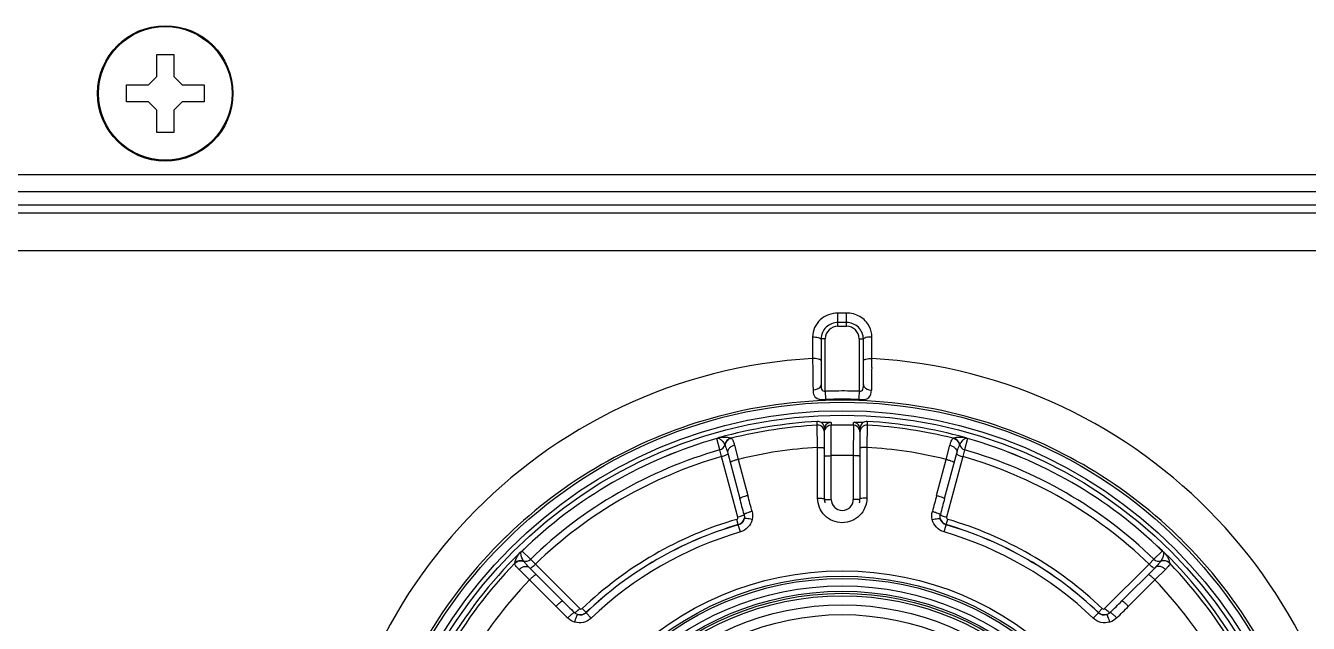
# Model space of a CAD drawing. Header units: millimetres. Extents: x -1319 to 3519, y -1539 to 2345.
# Drawn here: x 440.4 to 516.2, y -107.4 to -72.1 of the extents above; entities that cross this region are included whole.
import ezdxf

# ---------------------------------------------------------------- set-up
doc = ezdxf.new("R2010")
doc.units = ezdxf.units.MM
doc.header["$LTSCALE"] = 65.395
doc.layers.get('0').update_dxf_attribs({"linetype": 'CONTINUOUS'})

msp = doc.modelspace()

# ---------------------------------------------------------------- linework, layer by layer
at = {"linetype": 'Continuous'}
for p, q in [((448.16, -73.831), (449.16, -73.831)), ((448.16, -75.131), (448.16, -73.831)), ((449.16, -73.831), (449.16, -75.131)), ((446.36, -75.631), (447.66, -75.631)), ((446.36, -76.631), (446.36, -75.631)), ((447.66, -75.631), (448.16, -75.131)), ((449.16, -75.131), (449.66, -75.631)), ((449.66, -75.631), (450.96, -75.631)), ((450.96, -75.631), (450.96, -76.631)), ((447.66, -76.631), (446.36, -76.631)), ((448.16, -77.131), (447.66, -76.631)), ((448.16, -78.431), (448.16, -77.131)), ((449.66, -76.631), (449.16, -77.131)), ((449.16, -77.131), (449.16, -78.431)), ((450.96, -76.631), (449.66, -76.631)), ((449.16, -78.431), (448.16, -78.431)), ((233.06, -80.931), (1004.26, -80.931)), ((233.06, -81.931), (1004.26, -81.931)), ((1046.196, -83.202), (191.125, -83.202)), ((1004.26, -82.731), (233.06, -82.731)), ((922.66, -85.426), (314.66, -85.426)), ((488.91, -89.106), (488.41, -89.106)), ((488.41, -89.881), (488.41, -89.106)), ((488.91, -89.881), (488.91, -89.106)), ((488.91, -89.666), (488.41, -89.666)), ((488.41, -89.881), (488.91, -89.881)), ((486.91, -90.502), (486.91, -91.789)), ((487.66, -90.631), (487.41, -90.631)), ((487.41, -90.662), (487.41, -93.316)), ((487.66, -93.727), (487.66, -90.631)), ((489.66, -90.631), (489.91, -90.631)), ((489.66, -90.631), (489.66, -93.727)), ((489.91, -93.316), (489.91, -90.662)), ((490.41, -91.372), (490.41, -90.502)), ((490.41, -91.789), (490.41, -91.372)), ((486.91, -91.789), (486.921, -92.499)), ((490.402, -92.317), (490.408, -91.923)), ((490.408, -91.923), (490.41, -91.789)), ((486.932, -93.324), (486.936, -93.65)), ((487.66, -93.727), (487.678, -94.211)), ((489.66, -93.727), (489.646, -94.112)), ((489.646, -94.112), (489.642, -94.211)), ((487.188, -95.566), (487.188, -95.508)), ((487.188, -95.731), (487.188, -95.566)), ((487.208, -97.04), (487.188, -95.731)), ((487.61, -100.081), (487.61, -95.908)), ((488, -95.564), (488, -95.727)), ((488.01, -97.528), (488, -95.727)), ((489.32, -95.727), (489.31, -97.528)), ((489.32, -95.727), (489.32, -95.564)), ((489.71, -95.908), (489.71, -100.081)), ((490.132, -95.731), (490.113, -97.04)), ((490.132, -95.508), (490.132, -95.508)), ((490.132, -95.508), (490.132, -95.653)), ((490.132, -95.653), (490.132, -95.731)), ((481.254, -96.514), (481.254, -96.514)), ((481.435, -97.187), (481.254, -96.514)), ((481.322, -96.488), (481.322, -96.488)), ((482.293, -96.909), (482.511, -97.747)), ((494.809, -97.747), (495.028, -96.909)), ((496.066, -96.514), (495.886, -97.187)), ((495.999, -96.488), (495.91, -96.454)), ((495.998, -96.488), (495.999, -96.488)), ((496.066, -96.514), (496.066, -96.514)), ((481.535, -97.583), (481.435, -97.187)), ((482.496, -101.166), (481.535, -97.583)), ((481.894, -97.378), (482.613, -100.064)), ((482.511, -97.747), (483.083, -99.881)), ((487.207, -100.037), (487.208, -97.04)), ((488.01, -100.111), (488.01, -97.528)), ((489.31, -97.528), (489.31, -100.111)), ((490.113, -97.04), (490.113, -100.037)), ((494.237, -99.881), (494.809, -97.747)), ((494.707, -100.064), (495.426, -97.378)), ((495.785, -97.583), (494.824, -101.166)), ((495.886, -97.187), (495.785, -97.583)), ((482.52, -101.603), (482.428, -101.29)), ((494.801, -101.603), (494.892, -101.29)), ((482.521, -101.608), (482.52, -101.603)), ((482.645, -102.034), (482.521, -101.608)), ((494.675, -102.034), (494.799, -101.608)), ((494.801, -101.603), (494.799, -101.608)), ((469.689, -103.204), (469.615, -103.264)), ((469.689, -103.204), (469.689, -103.204)), ((469.746, -103.159), (469.745, -103.158)), ((469.746, -103.159), (470.238, -103.651)), ((470.238, -103.651), (470.53, -103.937)), ((506.79, -103.937), (507.082, -103.651)), ((507.082, -103.651), (507.574, -103.159)), ((507.574, -103.159), (507.575, -103.158)), ((507.609, -103.188), (507.575, -103.158)), ((507.631, -103.204), (507.609, -103.188)), ((507.631, -103.204), (507.631, -103.204)), ((470.184, -104.864), (469.569, -104.256)), ((472.14, -106.111), (470.174, -104.145)), ((470.53, -103.937), (473.153, -106.56)), ((504.167, -106.56), (506.79, -103.937)), ((507.146, -104.145), (505.18, -106.111)), ((507.752, -104.256), (507.136, -104.864)), ((471.747, -106.426), (470.184, -104.864)), ((507.136, -104.864), (505.573, -106.426)), ((473.52, -106.799), (473.294, -106.563)), ((473.52, -106.799), (473.523, -106.802)), ((473.83, -107.123), (473.523, -106.802)), ((503.49, -107.123), (503.797, -106.802)), ((503.797, -106.802), (503.801, -106.799)), ((503.801, -106.799), (504.026, -106.563))]:
    msp.add_line(p, q, dxfattribs=at)
for points in [[(481.322, -96.488), (481.297, -96.499), (481.254, -96.514)], [(481.41, -96.454), (481.397, -96.458), (481.322, -96.488)], [(496.066, -96.514), (496.024, -96.499), (495.999, -96.488)], [(469.745, -103.158), (469.711, -103.188), (469.689, -103.204)], [(507.705, -103.264), (507.695, -103.254), (507.631, -103.204)]]:
    msp.add_lwpolyline(points, dxfattribs=at)
for centre, radius in [((448.66, -76.131), 4), ((448.66, -76.131), 3.945), ((488.66, -122.631), 28.259), ((488.66, -122.631), 27.759), ((488.66, -122.631), 27.493), ((488.66, -122.631), 27.493), ((488.66, -122.631), 18.3), ((488.66, -122.631), 17.98), ((488.66, -122.631), 17.85), ((488.66, -122.631), 17.411), ((488.66, -122.631), 17.096), ((488.66, -122.631), 16.974), ((488.66, -122.631), 16.824), ((488.66, -122.631), 16.292), ((488.66, -122.631), 15.714)]:
    msp.add_circle(centre, radius, dxfattribs=at)
for centre, radius, start, end in [((488.41, -90.631), 0.75, 90, 180), ((488.91, -90.631), 0.75, 0, 90), ((488.66, -122.256), 30.517, 93.28787, 179.73209), ((931.982, -98.996), 441.631, 179.13344, 179.30648), ((488.66, -122.256), 30.517, 0.26786, 86.7124), ((488.66, -120.733), 27.025, 90.79568, 92.12019), ((488.659, -120.738), 27.03, 87.877, 90.79314), ((488.66, -122.769), 28.514, 74.12196, 105.87857), ((488.659, -120.149), 25.957, 87.82966, 92.16631), ((488.661, -122.774), 28.519, 105.87756, 133.98437), ((488.659, -122.774), 28.519, 46.01617, 74.12298), ((488.66, -122.631), 27.162, 93.10585, 105.48058), ((488.66, -122.631), 26.94, 93.13191, 104.08937), ((487.21, -95.911), 0.403, 74.55904, 93.03278), ((487.21, -96.131), 0.4, 0.00571, 93.1362), ((487.209, -95.91), 0.402, 56.39464, 74.44752), ((487.207, -95.908), 0.403, 0.07214, 18.55233), ((488.008, -95.964), 0.398, 172.0413, 179.97346), ((488.013, -95.965), 0.403, 157.93282, 172.06072), ((488.01, -95.964), 0.4, 91.39954, 157.83989), ((488.01, -96.127), 0.4, 91.40829, 157.84187), ((488.66, -122.595), 26.876, 88.59323, 91.40677), ((489.31, -95.964), 0.4, 22.16011, 88.60043), ((489.31, -96.127), 0.4, 22.16208, 88.59204), ((489.307, -95.965), 0.403, 7.93928, 22.06718), ((489.312, -95.964), 0.398, 0.02654, 7.9587), ((490.11, -96.131), 0.4, 86.86363, 179.99031), ((490.113, -95.908), 0.403, 161.44775, 179.92786), ((490.111, -95.91), 0.402, 105.55256, 123.60531), ((490.11, -95.911), 0.403, 86.96722, 105.44104), ((488.66, -122.631), 27.162, 74.51942, 86.89415), ((488.66, -122.631), 26.94, 75.91063, 86.86809), ((488.66, -122.631), 27.147, 105.83205, 134.16795), ((488.66, -122.631), 27.146, 105.83205, 134.16795), ((481.145, -96.131), 0.399, 285.84607, 296.29478), ((481.542, -96.923), 0.487, 108.55672, 116.84319), ((481.293, -96.692), 0.206, 80.45197, 81.95049), ((481.542, -96.922), 0.486, 105.67163, 108.55375), ((481.325, -96.802), 0.4, 285.82059, 348.07365), ((482.206, -96.987), 0.5, 104.15013, 168.19029), ((495.114, -96.987), 0.5, 11.81989, 75.85183), ((495.995, -96.802), 0.4, 191.92193, 254.17887), ((495.778, -96.923), 0.487, 63.15663, 74.32656), ((496.028, -96.698), 0.211, 99.08219, 101.21802), ((496.027, -96.691), 0.205, 98.04769, 99.07666), ((496.175, -96.131), 0.399, 243.70444, 254.15472), ((488.66, -122.631), 27.147, 45.83205, 74.16795), ((488.66, -122.631), 27.146, 45.83205, 74.16795), ((488.66, -122.631), 26.45, 105.85363, 134.14637), ((488.66, -122.631), 26.042, 105.87764, 134.12236), ((488.66, -122.631), 25.632, 93.24851, 103.87987), ((488.66, -122.396), 24.877, 88.50271, 91.49729), ((488.66, -122.631), 25.632, 76.12013, 86.75149), ((488.66, -122.631), 26.042, 45.87764, 74.12236), ((488.66, -122.631), 26.45, 45.85363, 74.14637), ((320.763, -143.383), 168.049, 14.67055, 15.00269), ((656.552, -143.382), 168.043, 164.99731, 165.32945), ((122.089, -196.667), 373.242, 14.85168, 15.00012), ((488.66, -100.081), 1.05, 180, 193.29662), ((488.66, -100.111), 0.65, 180.00103, 359.99897), ((488.66, -100.081), 1.05, 346.72147, 360), ((855.239, -196.67), 373.251, 164.99988, 165.14832), ((488.66, -122.631), 22.233, 106.27873, 133.72127), ((482.379, -101.123), 0.5, 286.287, 346.54338), ((494.941, -101.123), 0.5, 193.45664, 253.713), ((488.66, -122.631), 22.233, 46.27873, 73.72127), ((488.698, -122.812), 28.571, 133.98571, 134.32192), ((488.66, -122.631), 21.906, 106.27873, 133.72127), ((488.66, -122.631), 21.901, 106.27901, 133.72099), ((488.66, -122.631), 21.457, 106.27901, 133.72099), ((488.66, -122.631), 21.457, 46.27901, 73.72099), ((488.66, -122.631), 21.901, 46.27901, 73.72099), ((488.66, -122.631), 21.906, 46.27873, 73.72127), ((488.622, -122.812), 28.571, 45.67864, 46.01486), ((488.664, -122.776), 28.522, 134.32335, 164.9691), ((488.656, -122.776), 28.522, 15.03154, 45.67717), ((488.66, -122.631), 27.162, 134.51942, 165.48058), ((469.679, -104.22), 0.5, 71.81989, 135.85183), ((469.955, -103.612), 0.487, 123.15663, 134.32655), ((469.879, -103.281), 0.205, 158.04771, 159.07477), ((469.468, -102.873), 0.399, 303.70444, 314.15472), ((469.959, -103.365), 0.4, 251.92193, 314.17887), ((507.361, -103.365), 0.4, 225.82059, 288.07365), ((507.641, -104.22), 0.5, 44.15013, 108.19029), ((507.852, -102.874), 0.398, 225.83434, 231.05948), ((507.852, -102.873), 0.398, 231.06181, 236.30173), ((507.365, -103.612), 0.487, 48.55672, 56.84319), ((507.365, -103.612), 0.486, 45.67163, 48.55375), ((488.66, -122.631), 27.162, 14.51942, 45.48058), ((506.399, -104.381), 1.718, 37.25881, 40.56233), ((488.66, -122.631), 26.94, 135.91063, 164.08937), ((488.66, -122.631), 26.94, 15.91063, 44.08937), ((488.66, -122.631), 25.632, 136.12013, 163.87987), ((488.66, -122.631), 25.632, 16.12013, 43.87987), ((590.577, 12.393), 168.043, 224.99731, 225.32945), ((736.06, 157.807), 373.238, 224.99989, 225.14832), ((473.174, -106.438), 0.5, 253.45654, 313.713), ((504.146, -106.438), 0.5, 226.287, 286.54328), ((241.257, 157.811), 373.242, 314.85168, 315.00012), ((386.739, 12.397), 168.049, 314.67055, 315.00269)]:
    msp.add_arc(centre, radius, start, end, dxfattribs=at)
for points, knots in [([(488.41, -89.106), (488.035, -89.106), (487.266, -89.375), (486.902, -90.138), (486.91, -90.502)], [0, 0, 0, 0, 0.507041, 1, 1, 1, 1]), ([(490.259, -89.891), (490.135, -89.654), (489.733, -89.245), (489.182, -89.106), (488.91, -89.106)], [0, 0, 0, 0, 0.495615, 1, 1, 1, 1]), ([(488.41, -89.666), (488.158, -89.666), (487.637, -89.862), (487.406, -90.381), (487.41, -90.631)], [0, 0, 0, 0, 0.502272, 1, 1, 1, 1]), ([(489.91, -90.631), (489.91, -90.381), (489.685, -89.862), (489.162, -89.666), (488.91, -89.666)], [0, 0, 0, 0, 0.497741, 1, 1, 1, 1]), ([(487.41, -90.662), (487.41, -90.605), (487.17, -90.545), (487.029, -90.533), (486.91, -90.533)], [0, 0, 0, 0, 0.326823, 1, 1, 1, 1]), ([(489.91, -90.662), (489.91, -90.599), (490.128, -90.492), (490.291, -90.502), (490.41, -90.501)], [0, 0, 0, 0, 0.349395, 1, 1, 1, 1]), ([(487.41, -91.918), (487.41, -91.861), (487.17, -91.801), (487.029, -91.789), (486.91, -91.789)], [0, 0, 0, 0, 0.326818, 1, 1, 1, 1]), ([(489.91, -91.918), (489.91, -91.861), (490.15, -91.801), (490.292, -91.789), (490.41, -91.789)], [0, 0, 0, 0, 0.326823, 1, 1, 1, 1]), ([(486.921, -92.499), (486.924, -92.71), (486.928, -92.984), (486.931, -93.259), (486.932, -93.324)], [0, 0, 0, 0, 0.764734, 1, 1, 1, 1]), ([(487.41, -93.316), (487.41, -93.359), (487.344, -93.565), (487.098, -93.645), (486.936, -93.65)], [0, 0, 0, 0, 0.209846, 1, 1, 1, 1]), ([(486.936, -93.65), (486.938, -93.763), (486.949, -93.995), (487.145, -94.143), (487.244, -94.172)], [0, 0, 0, 0, 0.521269, 1, 1, 1, 1]), ([(487.41, -93.316), (487.41, -93.41), (487.404, -93.55), (487.506, -93.727), (487.611, -93.732), (487.66, -93.727)], [0, 0, 0, 0, 0.506812, 0.736749, 1, 1, 1, 1]), ([(489.642, -94.211), (489.844, -94.219), (490.289, -94.227), (490.382, -93.805), (490.384, -93.651)], [0, 0, 0, 0, 0.565712, 1, 1, 1, 1]), ([(489.66, -93.727), (489.709, -93.732), (489.814, -93.728), (489.916, -93.551), (489.91, -93.411), (489.91, -93.316)], [0, 0, 0, 0, 0.261193, 0.492261, 1, 1, 1, 1]), ([(489.91, -93.316), (489.91, -93.359), (489.976, -93.565), (490.222, -93.645), (490.384, -93.651)], [0, 0, 0, 0, 0.209845, 1, 1, 1, 1]), ([(487.244, -94.172), (487.274, -94.181), (487.417, -94.213), (487.564, -94.215), (487.678, -94.211)], [0, 0, 0, 0, 0.215767, 1, 1, 1, 1]), ([(488, -95.564), (488, -95.563), (487.993, -95.564), (487.986, -95.562), (487.968, -95.563), (487.937, -95.562), (487.886, -95.562), (487.815, -95.563), (487.731, -95.565), (487.602, -95.569), (487.501, -95.572), (487.431, -95.575)], [0, 0, 0, 0, 0.006283, 0.024196, 0.052757, 0.090827, 0.191402, 0.318973, 0.468117, 0.634195, 1, 1, 1, 1]), ([(489.889, -95.575), (489.819, -95.572), (489.718, -95.569), (489.589, -95.565), (489.505, -95.563), (489.434, -95.562), (489.383, -95.562), (489.352, -95.563), (489.335, -95.562), (489.327, -95.564), (489.32, -95.563), (489.32, -95.564)], [0, 0, 0, 0, 0.365804, 0.531881, 0.681025, 0.808596, 0.909171, 0.947242, 0.975803, 0.993717, 1, 1, 1, 1]), ([(481.327, -96.489), (481.334, -96.49), (481.356, -96.495), (481.378, -96.503), (481.392, -96.51)], [0, 0, 0, 0, 0.294108, 1, 1, 1, 1]), ([(481.41, -96.454), (481.565, -96.425), (481.798, -96.41), (482.022, -96.47), (482.084, -96.503)], [0, 0, 0, 0, 0.693021, 1, 1, 1, 1]), ([(481.475, -96.564), (481.503, -96.586), (481.599, -96.682), (481.672, -96.798), (481.717, -96.885)], [0, 0, 0, 0, 0.268677, 1, 1, 1, 1]), ([(481.717, -96.885), (481.717, -96.886), (481.723, -96.898), (481.729, -96.91), (481.734, -96.921)], [0, 0, 0, 0, 0.119525, 1, 1, 1, 1]), ([(482.102, -96.501), (482.008, -96.525), (481.83, -96.634), (481.747, -96.824), (481.734, -96.921)], [0, 0, 0, 0, 0.498106, 1, 1, 1, 1]), ([(481.734, -96.921), (481.762, -96.975), (481.82, -97.126), (481.868, -97.281), (481.894, -97.378)], [0, 0, 0, 0, 0.375633, 1, 1, 1, 1]), ([(482.293, -96.909), (482.23, -96.926), (482.112, -96.974), (481.971, -97.087), (481.886, -97.228), (481.882, -97.333), (481.894, -97.378)], [0, 0, 0, 0, 0.28904, 0.557234, 0.792097, 1, 1, 1, 1]), ([(482.084, -96.503), (482.085, -96.503), (482.091, -96.503), (482.097, -96.502), (482.102, -96.501)], [0, 0, 0, 0, 0.116284, 1, 1, 1, 1]), ([(482.102, -96.501), (482.117, -96.5), (482.156, -96.538), (482.197, -96.615), (482.248, -96.747), (482.277, -96.85), (482.293, -96.909)], [0, 0, 0, 0, 0.099683, 0.297656, 0.599981, 1, 1, 1, 1]), ([(495.028, -96.909), (495.043, -96.85), (495.072, -96.747), (495.123, -96.615), (495.164, -96.538), (495.203, -96.5), (495.218, -96.501)], [0, 0, 0, 0, 0.400011, 0.702339, 0.900289, 1, 1, 1, 1]), ([(495.028, -96.909), (495.09, -96.926), (495.208, -96.974), (495.35, -97.087), (495.435, -97.228), (495.439, -97.333), (495.426, -97.378)], [0, 0, 0, 0, 0.28904, 0.557235, 0.792098, 1, 1, 1, 1]), ([(495.218, -96.501), (495.22, -96.502), (495.226, -96.502), (495.233, -96.504), (495.236, -96.503)], [0, 0, 0, 0, 0.372708, 1, 1, 1, 1]), ([(495.218, -96.501), (495.312, -96.525), (495.49, -96.634), (495.573, -96.824), (495.586, -96.921)], [0, 0, 0, 0, 0.498105, 1, 1, 1, 1]), ([(495.236, -96.503), (495.298, -96.47), (495.522, -96.41), (495.755, -96.425), (495.91, -96.454)], [0, 0, 0, 0, 0.30698, 1, 1, 1, 1]), ([(495.426, -97.378), (495.453, -97.281), (495.501, -97.126), (495.558, -96.975), (495.586, -96.921)], [0, 0, 0, 0, 0.62438, 1, 1, 1, 1]), ([(495.586, -96.921), (495.588, -96.916), (495.594, -96.904), (495.6, -96.893), (495.603, -96.885)], [0, 0, 0, 0, 0.375999, 1, 1, 1, 1]), ([(495.603, -96.885), (495.642, -96.81), (495.711, -96.698), (495.838, -96.561), (495.93, -96.502), (495.987, -96.49)], [0, 0, 0, 0, 0.448045, 0.691092, 1, 1, 1, 1]), ([(481.88, -97.444), (481.863, -97.457), (481.82, -97.482), (481.706, -97.532), (481.607, -97.563), (481.535, -97.583)], [0, 0, 0, 0, 0.16872, 0.404333, 1, 1, 1, 1]), ([(481.902, -97.409), (481.903, -97.411), (481.902, -97.426), (481.889, -97.436), (481.88, -97.444)], [0, 0, 0, 0, 0.173058, 1, 1, 1, 1]), ([(482.511, -97.747), (482.449, -97.763), (482.336, -97.796), (482.204, -97.841), (482.12, -97.875), (482.077, -97.897), (482.052, -97.911), (482.04, -97.925), (482.042, -97.93)], [0, 0, 0, 0, 0.376116, 0.695926, 0.819239, 0.912115, 0.971628, 1, 1, 1, 1]), ([(487.208, -97.04), (487.259, -97.04), (487.354, -97.041), (487.466, -97.049), (487.538, -97.058), (487.576, -97.065), (487.598, -97.072), (487.61, -97.08), (487.61, -97.084)], [0, 0, 0, 0, 0.375837, 0.695728, 0.819131, 0.91209, 0.97165, 1, 1, 1, 1]), ([(487.61, -97.568), (487.61, -97.565), (487.623, -97.557), (487.644, -97.552), (487.682, -97.545), (487.753, -97.537), (487.865, -97.53), (487.959, -97.528), (488.01, -97.528)], [0, 0, 0, 0, 0.026939, 0.08594, 0.178688, 0.30211, 0.622653, 1, 1, 1, 1]), ([(489.71, -97.568), (489.71, -97.565), (489.697, -97.557), (489.676, -97.552), (489.638, -97.545), (489.567, -97.537), (489.455, -97.53), (489.361, -97.528), (489.31, -97.528)], [0, 0, 0, 0, 0.026939, 0.08594, 0.178688, 0.302111, 0.622653, 1, 1, 1, 1]), ([(490.113, -97.04), (490.061, -97.04), (489.966, -97.041), (489.855, -97.049), (489.782, -97.058), (489.745, -97.065), (489.722, -97.072), (489.71, -97.08), (489.71, -97.084)], [0, 0, 0, 0, 0.375852, 0.695748, 0.81915, 0.912104, 0.971656, 1, 1, 1, 1]), ([(494.809, -97.747), (494.871, -97.763), (494.984, -97.796), (495.116, -97.841), (495.2, -97.875), (495.243, -97.897), (495.268, -97.911), (495.28, -97.925), (495.279, -97.93)], [0, 0, 0, 0, 0.376105, 0.695911, 0.819225, 0.912105, 0.971623, 1, 1, 1, 1]), ([(495.418, -97.409), (495.418, -97.411), (495.419, -97.426), (495.431, -97.436), (495.44, -97.444)], [0, 0, 0, 0, 0.173059, 1, 1, 1, 1]), ([(495.44, -97.444), (495.457, -97.457), (495.501, -97.482), (495.614, -97.532), (495.713, -97.563), (495.785, -97.583)], [0, 0, 0, 0, 0.168719, 0.404331, 1, 1, 1, 1]), ([(483.083, -99.881), (483.022, -99.898), (482.908, -99.931), (482.776, -99.976), (482.692, -100.01), (482.649, -100.031), (482.624, -100.046), (482.612, -100.06), (482.613, -100.064)], [0, 0, 0, 0, 0.376103, 0.695917, 0.819234, 0.912114, 0.971629, 1, 1, 1, 1]), ([(487.207, -100.037), (487.259, -100.037), (487.354, -100.038), (487.466, -100.046), (487.538, -100.055), (487.576, -100.063), (487.598, -100.069), (487.61, -100.077), (487.61, -100.081)], [0, 0, 0, 0, 0.3758, 0.695715, 0.819135, 0.912105, 0.971664, 1, 1, 1, 1]), ([(488.66, -101.487), (488.471, -101.487), (488.088, -101.411), (487.605, -101.088), (487.283, -100.606), (487.207, -100.225), (487.207, -100.037)], [0, 0, 0, 0, 0.250713, 0.500971, 0.750646, 1, 1, 1, 1]), ([(490.113, -100.037), (490.113, -100.225), (490.038, -100.606), (489.715, -101.088), (489.232, -101.411), (488.849, -101.487), (488.66, -101.487)], [0, 0, 0, 0, 0.249353, 0.499026, 0.749284, 1, 1, 1, 1]), ([(490.113, -100.037), (490.062, -100.037), (489.967, -100.038), (489.855, -100.046), (489.782, -100.055), (489.745, -100.063), (489.722, -100.069), (489.71, -100.077), (489.71, -100.081)], [0, 0, 0, 0, 0.37579, 0.695707, 0.81913, 0.912103, 0.971665, 1, 1, 1, 1]), ([(494.237, -99.881), (494.299, -99.898), (494.412, -99.931), (494.544, -99.976), (494.628, -100.01), (494.671, -100.031), (494.696, -100.046), (494.708, -100.06), (494.707, -100.064)], [0, 0, 0, 0, 0.376103, 0.695917, 0.819234, 0.912114, 0.971629, 1, 1, 1, 1]), ([(487.612, -100.147), (487.613, -100.146), (487.622, -100.14), (487.632, -100.138), (487.641, -100.136)], [0, 0, 0, 0, 0.159673, 1, 1, 1, 1]), ([(487.641, -100.136), (487.646, -100.134), (487.675, -100.128), (487.704, -100.125), (487.727, -100.123)], [0, 0, 0, 0, 0.195752, 1, 1, 1, 1]), ([(487.727, -100.123), (487.747, -100.121), (487.842, -100.113), (487.936, -100.111), (488.01, -100.111)], [0, 0, 0, 0, 0.214691, 1, 1, 1, 1]), ([(489.593, -100.123), (489.573, -100.121), (489.479, -100.113), (489.384, -100.111), (489.31, -100.111)], [0, 0, 0, 0, 0.214693, 1, 1, 1, 1]), ([(489.68, -100.136), (489.674, -100.134), (489.645, -100.128), (489.616, -100.125), (489.593, -100.123)], [0, 0, 0, 0, 0.195753, 1, 1, 1, 1]), ([(489.708, -100.147), (489.707, -100.146), (489.698, -100.14), (489.688, -100.138), (489.68, -100.136)], [0, 0, 0, 0, 0.159617, 1, 1, 1, 1]), ([(482.428, -101.29), (482.452, -101.282), (482.497, -101.247), (482.503, -101.191), (482.496, -101.166)], [0, 0, 0, 0, 0.502184, 1, 1, 1, 1]), ([(482.863, -100.999), (482.862, -101.005), (482.852, -101.019), (482.816, -101.047), (482.742, -101.084), (482.63, -101.128), (482.543, -101.154), (482.496, -101.166)], [0, 0, 0, 0, 0.044984, 0.115733, 0.337115, 0.644949, 1, 1, 1, 1]), ([(482.866, -101.239), (482.846, -101.323), (482.762, -101.486), (482.605, -101.583), (482.521, -101.608)], [0, 0, 0, 0, 0.495921, 1, 1, 1, 1]), ([(483.338, -101.302), (483.298, -101.471), (483.126, -101.794), (482.812, -101.985), (482.645, -102.034)], [0, 0, 0, 0, 0.49938, 1, 1, 1, 1]), ([(483.333, -100.823), (483.274, -100.838), (483.165, -100.869), (483.037, -100.911), (482.953, -100.944), (482.908, -100.964), (482.88, -100.981), (482.865, -100.993), (482.863, -100.999)], [0, 0, 0, 0, 0.361257, 0.673602, 0.797796, 0.895144, 0.962629, 1, 1, 1, 1]), ([(483.338, -101.302), (483.28, -101.288), (483.171, -101.265), (483.043, -101.243), (482.958, -101.233), (482.913, -101.231), (482.885, -101.232), (482.868, -101.235), (482.866, -101.239)], [0, 0, 0, 0, 0.374731, 0.691497, 0.814316, 0.907968, 0.969619, 1, 1, 1, 1]), ([(493.982, -101.302), (494.04, -101.288), (494.149, -101.265), (494.278, -101.243), (494.362, -101.233), (494.407, -101.23), (494.435, -101.232), (494.452, -101.235), (494.455, -101.239)], [0, 0, 0, 0, 0.374737, 0.691502, 0.814319, 0.907969, 0.969618, 1, 1, 1, 1]), ([(494.675, -102.034), (494.508, -101.985), (494.194, -101.794), (494.022, -101.471), (493.982, -101.302)], [0, 0, 0, 0, 0.50062, 1, 1, 1, 1]), ([(493.987, -100.823), (494.046, -100.838), (494.156, -100.869), (494.283, -100.911), (494.367, -100.944), (494.412, -100.964), (494.441, -100.981), (494.455, -100.993), (494.458, -100.999)], [0, 0, 0, 0, 0.361263, 0.67361, 0.797803, 0.89515, 0.962633, 1, 1, 1, 1]), ([(494.799, -101.608), (494.715, -101.583), (494.558, -101.486), (494.474, -101.323), (494.455, -101.239)], [0, 0, 0, 0, 0.504081, 1, 1, 1, 1]), ([(494.458, -100.999), (494.459, -101.005), (494.468, -101.019), (494.504, -101.047), (494.578, -101.084), (494.691, -101.128), (494.777, -101.154), (494.824, -101.166)], [0, 0, 0, 0, 0.044982, 0.115729, 0.337107, 0.644942, 1, 1, 1, 1]), ([(494.824, -101.166), (494.818, -101.191), (494.823, -101.247), (494.868, -101.282), (494.892, -101.29)], [0, 0, 0, 0, 0.497816, 1, 1, 1, 1]), ([(469.31, -103.887), (469.378, -103.817), (469.561, -103.717), (469.767, -103.74), (469.857, -103.778)], [0, 0, 0, 0, 0.498105, 1, 1, 1, 1]), ([(469.32, -103.872), (469.324, -103.802), (469.383, -103.578), (469.513, -103.384), (469.615, -103.264)], [0, 0, 0, 0, 0.30698, 1, 1, 1, 1]), ([(469.691, -103.437), (469.687, -103.421), (469.67, -103.347), (469.666, -103.264), (469.688, -103.208)], [0, 0, 0, 0, 0.211204, 1, 1, 1, 1]), ([(469.835, -103.745), (469.82, -103.722), (469.762, -103.625), (469.714, -103.52), (469.691, -103.437)], [0, 0, 0, 0, 0.24169, 1, 1, 1, 1]), ([(469.857, -103.778), (469.855, -103.774), (469.847, -103.763), (469.84, -103.751), (469.835, -103.745)], [0, 0, 0, 0, 0.375999, 1, 1, 1, 1]), ([(470.174, -104.145), (470.103, -104.073), (469.993, -103.954), (469.891, -103.829), (469.857, -103.778)], [0, 0, 0, 0, 0.62438, 1, 1, 1, 1]), ([(507.463, -103.778), (507.43, -103.829), (507.327, -103.954), (507.218, -104.073), (507.146, -104.145)], [0, 0, 0, 0, 0.375633, 1, 1, 1, 1]), ([(508.01, -103.887), (507.942, -103.817), (507.759, -103.717), (507.553, -103.74), (507.463, -103.778)], [0, 0, 0, 0, 0.498106, 1, 1, 1, 1]), ([(507.485, -103.745), (507.484, -103.746), (507.476, -103.757), (507.469, -103.768), (507.463, -103.778)], [0, 0, 0, 0, 0.119525, 1, 1, 1, 1]), ([(507.628, -103.44), (507.62, -103.468), (507.584, -103.575), (507.53, -103.675), (507.485, -103.745)], [0, 0, 0, 0, 0.261991, 1, 1, 1, 1]), ([(507.647, -103.337), (507.646, -103.346), (507.643, -103.381), (507.635, -103.415), (507.628, -103.44)], [0, 0, 0, 0, 0.263094, 1, 1, 1, 1]), ([(507.64, -103.232), (507.641, -103.236), (507.644, -103.25), (507.646, -103.265), (507.647, -103.276)], [0, 0, 0, 0, 0.273346, 1, 1, 1, 1]), ([(507.647, -103.276), (507.648, -103.282), (507.649, -103.302), (507.648, -103.322), (507.647, -103.337)], [0, 0, 0, 0, 0.26621, 1, 1, 1, 1]), ([(507.767, -103.341), (507.846, -103.444), (507.948, -103.614), (507.997, -103.806), (508, -103.872)], [0, 0, 0, 0, 0.664893, 1, 1, 1, 1]), ([(469.569, -104.256), (469.525, -104.213), (469.45, -104.136), (469.361, -104.026), (469.315, -103.951), (469.302, -103.899), (469.31, -103.887)], [0, 0, 0, 0, 0.400011, 0.702339, 0.900289, 1, 1, 1, 1]), ([(469.31, -103.887), (469.312, -103.885), (469.315, -103.88), (469.32, -103.875), (469.32, -103.872)], [0, 0, 0, 0, 0.372708, 1, 1, 1, 1]), ([(469.569, -104.256), (469.614, -104.209), (469.715, -104.131), (469.883, -104.065), (470.048, -104.062), (470.141, -104.112), (470.174, -104.145)], [0, 0, 0, 0, 0.28904, 0.557235, 0.792098, 1, 1, 1, 1]), ([(470.184, -104.864), (470.23, -104.819), (470.315, -104.737), (470.42, -104.645), (470.491, -104.589), (470.531, -104.563), (470.556, -104.549), (470.574, -104.545), (470.578, -104.548)], [0, 0, 0, 0, 0.376105, 0.695911, 0.819225, 0.912105, 0.971623, 1, 1, 1, 1]), ([(470.196, -104.167), (470.206, -104.177), (470.26, -104.159), (470.291, -104.138), (470.315, -104.121)], [0, 0, 0, 0, 0.314912, 1, 1, 1, 1]), ([(470.315, -104.121), (470.332, -104.109), (470.408, -104.053), (470.478, -103.989), (470.53, -103.937)], [0, 0, 0, 0, 0.215714, 1, 1, 1, 1]), ([(507.136, -104.864), (507.091, -104.819), (507.005, -104.737), (506.9, -104.645), (506.829, -104.589), (506.789, -104.563), (506.764, -104.549), (506.746, -104.545), (506.742, -104.548)], [0, 0, 0, 0, 0.376116, 0.695926, 0.819239, 0.912115, 0.971628, 1, 1, 1, 1]), ([(507.005, -104.121), (506.988, -104.109), (506.912, -104.053), (506.843, -103.989), (506.79, -103.937)], [0, 0, 0, 0, 0.215715, 1, 1, 1, 1]), ([(507.124, -104.167), (507.114, -104.177), (507.061, -104.159), (507.029, -104.138), (507.005, -104.121)], [0, 0, 0, 0, 0.314915, 1, 1, 1, 1]), ([(507.752, -104.256), (507.706, -104.209), (507.606, -104.131), (507.437, -104.065), (507.273, -104.062), (507.179, -104.112), (507.146, -104.145)], [0, 0, 0, 0, 0.28904, 0.557234, 0.792097, 1, 1, 1, 1]), ([(508.01, -103.887), (508.018, -103.899), (508.005, -103.951), (507.959, -104.026), (507.87, -104.136), (507.795, -104.213), (507.752, -104.256)], [0, 0, 0, 0, 0.099683, 0.297656, 0.599981, 1, 1, 1, 1]), ([(508, -103.872), (508, -103.872), (508.003, -103.878), (508.006, -103.882), (508.01, -103.887)], [0, 0, 0, 0, 0.116284, 1, 1, 1, 1]), ([(471.747, -106.426), (471.792, -106.381), (471.877, -106.299), (471.982, -106.207), (472.054, -106.152), (472.094, -106.125), (472.119, -106.111), (472.137, -106.108), (472.14, -106.111)], [0, 0, 0, 0, 0.376103, 0.695917, 0.819234, 0.912114, 0.971629, 1, 1, 1, 1]), ([(505.573, -106.426), (505.528, -106.381), (505.443, -106.299), (505.338, -106.207), (505.266, -106.152), (505.226, -106.125), (505.201, -106.111), (505.183, -106.108), (505.18, -106.111)], [0, 0, 0, 0, 0.376103, 0.695917, 0.819234, 0.912114, 0.971629, 1, 1, 1, 1]), ([(472.438, -107.113), (472.48, -107.07), (472.562, -106.991), (472.662, -106.901), (472.732, -106.845), (472.772, -106.817), (472.801, -106.8), (472.819, -106.793), (472.825, -106.794)], [0, 0, 0, 0, 0.361263, 0.67361, 0.797803, 0.89515, 0.962633, 1, 1, 1, 1]), ([(472.825, -106.794), (472.831, -106.796), (472.847, -106.795), (472.89, -106.778), (472.959, -106.732), (473.053, -106.657), (473.119, -106.595), (473.153, -106.56)], [0, 0, 0, 0, 0.044983, 0.115731, 0.33711, 0.644943, 1, 1, 1, 1]), ([(473.523, -106.802), (473.46, -106.863), (473.297, -106.95), (473.114, -106.942), (473.032, -106.917)], [0, 0, 0, 0, 0.50408, 1, 1, 1, 1]), ([(473.153, -106.56), (473.171, -106.578), (473.223, -106.601), (473.276, -106.581), (473.294, -106.563)], [0, 0, 0, 0, 0.497816, 1, 1, 1, 1]), ([(504.288, -106.917), (504.206, -106.942), (504.023, -106.95), (503.861, -106.863), (503.797, -106.802)], [0, 0, 0, 0, 0.495921, 1, 1, 1, 1]), ([(504.026, -106.563), (504.044, -106.581), (504.097, -106.601), (504.149, -106.578), (504.167, -106.56)], [0, 0, 0, 0, 0.502184, 1, 1, 1, 1]), ([(504.495, -106.794), (504.489, -106.796), (504.473, -106.795), (504.43, -106.778), (504.361, -106.732), (504.267, -106.657), (504.201, -106.595), (504.167, -106.56)], [0, 0, 0, 0, 0.044984, 0.115733, 0.337115, 0.644949, 1, 1, 1, 1]), ([(504.882, -107.113), (504.84, -107.07), (504.758, -106.991), (504.658, -106.901), (504.588, -106.845), (504.548, -106.817), (504.519, -106.8), (504.501, -106.793), (504.495, -106.794)], [0, 0, 0, 0, 0.361258, 0.673603, 0.797796, 0.895144, 0.962629, 1, 1, 1, 1]), ([(472.85, -107.357), (472.867, -107.3), (472.902, -107.195), (472.947, -107.072), (472.98, -106.994), (473.001, -106.953), (473.015, -106.93), (473.027, -106.917), (473.032, -106.917)], [0, 0, 0, 0, 0.374738, 0.691503, 0.81432, 0.907969, 0.969618, 1, 1, 1, 1]), ([(473.83, -107.123), (473.704, -107.243), (473.382, -107.42), (473.016, -107.407), (472.85, -107.357)], [0, 0, 0, 0, 0.500619, 1, 1, 1, 1]), ([(504.47, -107.357), (504.304, -107.407), (503.938, -107.42), (503.616, -107.243), (503.49, -107.123)], [0, 0, 0, 0, 0.499381, 1, 1, 1, 1]), ([(504.47, -107.357), (504.453, -107.3), (504.419, -107.195), (504.373, -107.072), (504.34, -106.994), (504.32, -106.953), (504.305, -106.93), (504.293, -106.917), (504.288, -106.917)], [0, 0, 0, 0, 0.374731, 0.691497, 0.814316, 0.907968, 0.969619, 1, 1, 1, 1])]:
    msp.add_open_spline(points, degree=3, knots=knots, dxfattribs=at)
for points in [[(490.41, -90.502), (490.409, -90.292), (490.356, -90.077), (490.259, -89.891)], [(487.589, -95.78), (487.562, -95.698), (487.503, -95.623), (487.432, -95.575)], [(487.61, -96.127), (487.61, -96.076), (487.62, -96.024), (487.64, -95.976)], [(489.71, -96.127), (489.71, -96.076), (489.7, -96.024), (489.681, -95.976)], [(489.888, -95.575), (489.817, -95.623), (489.759, -95.698), (489.731, -95.78)], [(481.392, -96.51), (481.404, -96.516), (481.415, -96.522), (481.426, -96.528)], [(481.426, -96.528), (481.443, -96.539), (481.46, -96.551), (481.475, -96.564)], [(482.862, -100.999), (482.883, -101.076), (482.884, -101.161), (482.866, -101.239)], [(483.333, -100.823), (483.373, -100.977), (483.375, -101.147), (483.338, -101.302)], [(493.982, -101.302), (493.945, -101.147), (493.947, -100.977), (493.987, -100.823)], [(494.455, -101.239), (494.436, -101.161), (494.437, -101.076), (494.458, -100.999)], [(507.631, -103.204), (507.635, -103.213), (507.637, -103.222), (507.64, -103.232)], [(473.032, -106.917), (472.955, -106.894), (472.882, -106.85), (472.825, -106.794)], [(504.495, -106.794), (504.438, -106.85), (504.365, -106.894), (504.288, -106.917)], [(472.85, -107.357), (472.697, -107.312), (472.551, -107.225), (472.438, -107.113)], [(504.882, -107.113), (504.769, -107.225), (504.623, -107.312), (504.47, -107.357)]]:
    msp.add_open_spline(points, degree=3, dxfattribs=at)

doc.saveas('drawing.dxf')
